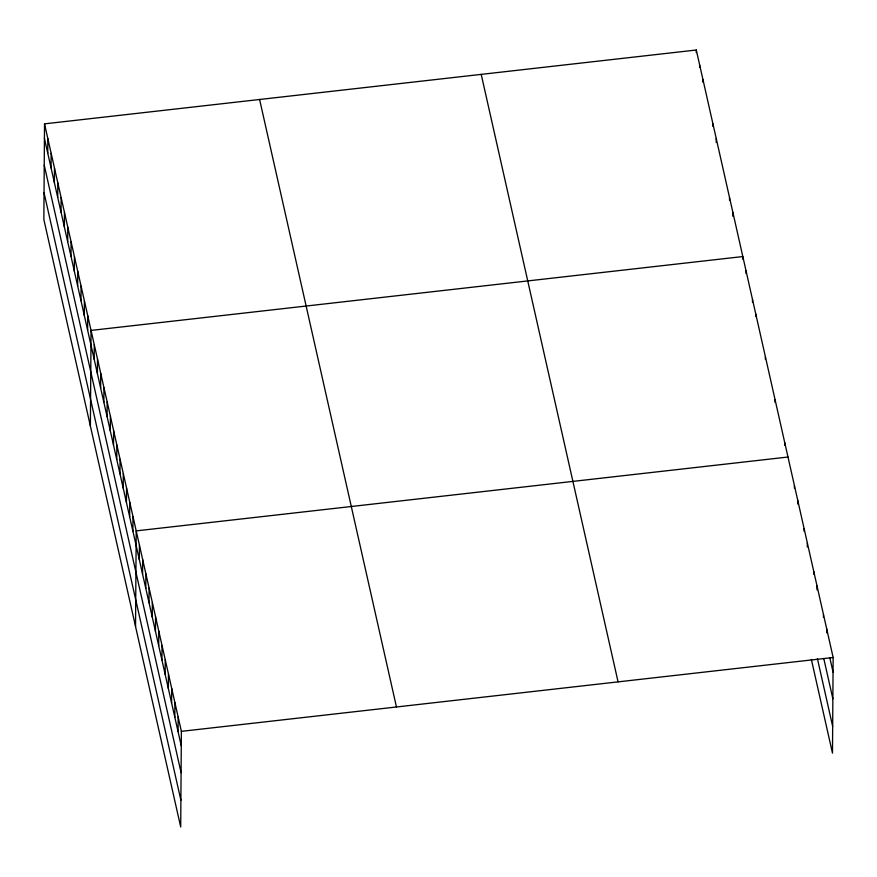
<?xml version="1.0" encoding="UTF-8"?>
<svg xmlns="http://www.w3.org/2000/svg" width="877" height="877" viewBox="0 0 877 877"><rect width="100%" height="100%" fill="white"/><g stroke="black" fill="none" stroke-linecap="round" stroke-linejoin="round"><path stroke-width="1.32" d="M44.519 123.854L43.85 219.502L180.706 826.989L181.375 731.352L44.519 123.854L696.294 50.011L833.15 657.498L832.481 753.146L811.368 659.416M47.742 153.157L47.84 138.61M51.063 167.913L51.162 153.365M54.385 182.668L54.484 168.121M57.707 197.424L57.816 182.876M61.039 212.168L61.138 197.621M64.361 226.924L64.459 212.377M67.682 241.679L67.781 227.132M71.004 256.435L71.103 241.888M74.326 271.19L74.435 256.643M77.658 285.935L77.757 271.388M80.98 300.69L81.079 286.143M84.302 315.446L84.4 300.899M87.623 330.201L87.722 315.654M90.386 426.047L91.055 330.41L742.819 256.555L742.808 259.208M94.179 359.274L94.277 344.727M97.402 373.591L97.5 359.044M100.625 387.908L100.723 373.361M103.848 402.236L103.957 387.678M107.082 416.553L107.18 402.006M110.305 430.87L110.403 416.323M113.528 445.187L113.626 430.64M116.751 459.504L116.86 444.957M119.985 473.832L120.083 459.285M123.208 488.149L123.306 473.602M126.431 502.466L126.54 487.919M129.664 516.783L129.763 502.236M132.887 531.111L132.986 516.553M135.54 626.518L136.209 530.881L787.984 457.027M139.333 559.745L139.443 545.198M142.567 574.062L142.666 559.515M145.79 588.379L145.889 573.832M149.013 602.707L149.112 588.16M152.236 617.024L152.346 602.477M155.47 631.341L155.569 616.794M158.693 645.658L158.792 631.111M161.916 659.975L162.026 645.428M165.15 674.303L165.249 659.756M168.373 688.62L168.472 674.073M171.596 702.937L171.695 688.39M174.819 717.254L174.929 702.707M178.053 731.582L178.152 717.024M696.272 52.653L696.294 50.011M699.594 67.408L699.616 64.766M702.916 82.164L702.937 79.522M712.891 126.42L712.913 123.778M716.202 142.502L716.235 138.533M729.511 200.186L729.532 197.544M732.821 216.268L732.854 212.3M746.031 273.525L746.053 270.883M752.477 302.159L752.499 299.517M755.711 316.487L755.722 313.834M765.391 359.438L765.402 356.796M775.06 402.4L775.082 399.759M784.74 445.363L784.762 442.71M794.419 488.314L794.441 485.672M797.631 503.957L797.664 499.989M804.099 531.276L804.121 528.634M807.311 546.919L807.344 542.951M813.779 574.227L813.79 571.585M816.991 589.87L817.024 585.902M823.448 617.189L823.47 614.547M826.671 632.832L826.693 628.864M181.375 731.352L833.15 657.498M829.817 657.728L833.051 672.056M823.766 658.452L832.865 698.816M817.419 658.693L832.668 726.386M481.21 74.381L618.066 681.867M259.603 99.485L396.459 706.983M44.42 138.402L181.276 745.899M44.234 165.172L181.09 772.659M44.036 192.732L180.892 800.23"/></g></svg>
